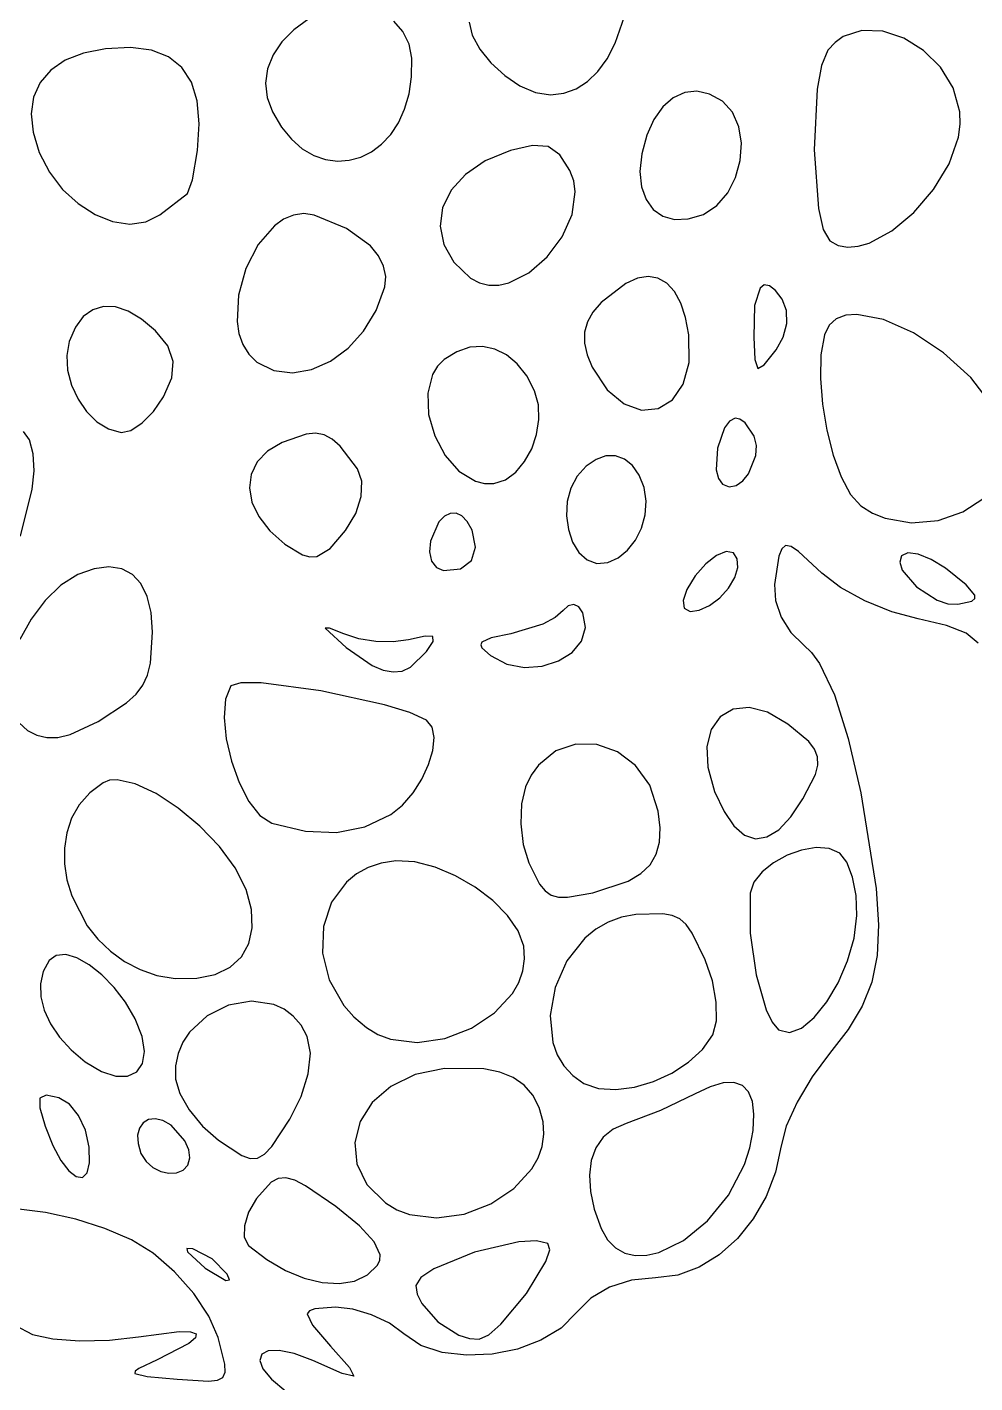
# Model space of a CAD drawing. Extents: x 9 to 1857, y 16 to 982.
# Drawn here: x 416.7 to 482.2, y 193.4 to 287 of the extents above; entities that cross this region are included whole.
import ezdxf

# ---------------------------------------------------------------- set-up
doc = ezdxf.new("R2010")
doc.units = 0

msp = doc.modelspace()

# ---------------------------------------------------------------- linework, layer by layer
at = {"layer": 'Layer 1'}
for p, q in [((457.352492, 285.888439), (458.29918, 288.6488)), ((436.20058, 287.579239), (435.162883, 286.824124)), ((442.690867, 286.687088), (442.066042, 287.416871)), ((447.258597, 287.341827), (447.464053, 286.451541)), ((435.162883, 286.824124), (434.335548, 285.98524)), ((443.116673, 285.825396), (442.690867, 286.687088)), ((447.464053, 286.451541), (447.990663, 285.489375)), ((474.384014, 286.764133), (473.086476, 286.345404)), ((475.813854, 286.711444), (474.384014, 286.764133)), ((477.267441, 286.237993), (475.813854, 286.711444)), ((422.15596, 285.51243), (420.640636, 285.209393)), ((423.871814, 285.601734), (422.15596, 285.51243)), ((425.32309, 285.415477), (423.871814, 285.601734)), ((434.335548, 285.98524), (433.727884, 285.080131)), ((443.3011, 284.8562), (443.116673, 285.825396)), ((447.990663, 285.489375), (448.765124, 284.533116)), ((456.783377, 284.810607), (457.352492, 285.888439)), ((472.521246, 285.943428), (472.0298, 285.4046)), ((473.086476, 286.345404), (472.521246, 285.943428)), ((478.636217, 285.394436), (477.267441, 286.237993)), ((419.378637, 284.71125), (418.378037, 284.030666)), ((420.640636, 285.209393), (419.378637, 284.71125)), ((426.510225, 284.953172), (425.32309, 285.415477)), ((427.433657, 284.214337), (426.510225, 284.953172)), ((433.727884, 285.080131), (433.3492, 284.126342)), ((443.284482, 283.567341), (443.3011, 284.8562)), ((443.3011, 284.8562), (443.3011, 284.8562)), ((448.765124, 284.533116), (449.714132, 283.660548)), ((456.146925, 283.930271), (456.783377, 284.810607)), ((472.0298, 285.4046), (471.592743, 284.357245)), ((479.811623, 284.23143), (478.636217, 285.394436)), ((418.378037, 284.030666), (417.646912, 283.180305)), ((428.093824, 283.198487), (427.433657, 284.214337)), ((433.3492, 284.126342), (433.208805, 283.141418)), ((449.714132, 283.660548), (450.764383, 282.949456)), ((455.440518, 283.244379), (456.146925, 283.930271)), ((471.592743, 284.357245), (471.289635, 282.721281)), ((480.685104, 282.799633), (479.811623, 284.23143)), ((417.646912, 283.180305), (417.19334, 282.172832)), ((428.491161, 281.905137), (428.093824, 283.198487)), ((433.208805, 283.141418), (433.316009, 282.142902)), ((443.114156, 282.390239), (443.284482, 283.567341)), ((450.764383, 282.949456), (451.842573, 282.477625)), ((453.807373, 282.443716), (454.66154, 282.749878)), ((454.66154, 282.749878), (455.440518, 283.244379)), ((471.289635, 282.721281), (471.076725, 278.51878)), ((481.1481, 281.1497), (480.685104, 282.799633)), ((417.19334, 282.172832), (417.025395, 281.020913)), ((428.626108, 280.333803), (428.491161, 281.905137)), ((433.316009, 282.142902), (433.68012, 281.14834)), ((442.806355, 281.331148), (443.114156, 282.390239)), ((451.842573, 282.477625), (452.8754, 282.32284)), ((452.8754, 282.32284), (453.807373, 282.443716)), ((461.3514, 282.113696), (460.6354, 281.493785)), ((462.143872, 282.478726), (461.3514, 282.113696)), ((462.98934, 282.573548), (462.143872, 282.478726)), ((463.864328, 282.382835), (462.98934, 282.573548)), ((464.74536, 281.89126), (463.864328, 282.382835)), ((465.45446, 281.121189), (464.74536, 281.89126)), ((464.74536, 281.89126), (464.74536, 281.89126)), ((417.025395, 281.020913), (417.151153, 279.73721)), ((433.68012, 281.14834), (434.298014, 280.104019)), ((442.377311, 280.396325), (442.806355, 281.331148)), ((460.6354, 281.493785), (460.019347, 280.634319)), ((465.886141, 280.125573), (465.45446, 281.121189)), ((481.172871, 280.289329), (481.1481, 281.14974)), ((481.1481, 281.14974), (481.1481, 281.1497)), ((428.4991, 278.484), (428.626108, 280.333803)), ((434.298014, 280.104019), (434.989445, 279.259033)), ((441.843254, 279.592025), (442.377311, 280.396325)), ((460.019347, 280.634319), (459.526719, 279.550625)), ((466.054373, 278.987599), (465.886141, 280.125573)), ((481.044653, 279.39516), (481.172871, 280.289329)), ((417.151153, 279.73721), (417.57869, 278.33439)), ((434.989445, 279.259033), (435.738181, 278.607125)), ((440.525033, 278.400017), (441.220418, 278.924504)), ((441.220418, 278.924504), (441.843254, 279.592025)), ((459.526719, 279.550625), (459.18099, 278.25803)), ((465.973124, 277.790456), (466.054373, 278.987599)), ((480.393388, 277.56916), (481.044653, 279.39516)), ((417.57869, 278.33439), (418.277691, 276.977881)), ((428.151072, 276.465205), (428.4991, 278.484)), ((428.4991, 278.484), (428.4991, 278.484)), ((435.738181, 278.607125), (436.527991, 278.14204)), ((436.527991, 278.14204), (437.342643, 277.857522)), ((438.981544, 277.805168), (439.773331, 278.02482)), ((439.773331, 278.02482), (440.525033, 278.400017)), ((450.10665, 278.48063), (448.377572, 277.767741)), ((451.627845, 278.83442), (450.10665, 278.48063)), ((452.712564, 278.75757), (451.627845, 278.83442)), ((453.523583, 278.195192), (452.712564, 278.75757)), ((454.22368, 277.0924), (453.523583, 278.195192)), ((459.18099, 278.25803), (459.056468, 277.038027)), ((471.076725, 278.51878), (471.373995, 274.467614)), ((437.342643, 277.857522), (438.165904, 277.747317)), ((438.165904, 277.747317), (438.981544, 277.805168)), ((448.377572, 277.767741), (447.010546, 276.835071)), ((454.485462, 276.377559), (454.22368, 277.0924)), ((454.22368, 277.0924), (454.22368, 277.0924)), ((459.056468, 277.038027), (459.160407, 275.976781)), ((465.656363, 276.617333), (465.973124, 277.790456)), ((479.322567, 275.798972), (480.393388, 277.56916)), ((418.277691, 276.977881), (419.192905, 275.794819)), ((427.81926, 275.50703), (428.151072, 276.465205)), ((447.010546, 276.835071), (446.022572, 275.737169)), ((454.587464, 275.623074), (454.485462, 276.377559)), ((465.11806, 275.551417), (465.656363, 276.617333)), ((419.192905, 275.794819), (420.264982, 274.815759)), ((425.90101, 274.04993), (427.81926, 275.50703)), ((446.022572, 275.737169), (445.430649, 274.528581)), ((454.370165, 274.05789), (454.587464, 275.623074)), ((459.160407, 275.976781), (459.472288, 275.094484)), ((464.372182, 274.675896), (465.11806, 275.551417)), ((477.960455, 274.211828), (479.322567, 275.798972)), ((420.264982, 274.815759), (421.43457, 274.071258)), ((445.430649, 274.528581), (445.251776, 273.263857)), ((459.472288, 275.094484), (459.971594, 274.411329)), ((459.971594, 274.411329), (460.637806, 273.947507)), ((463.4327, 274.07396), (464.372182, 274.675896)), ((471.373995, 274.467614), (471.708612, 273.020819)), ((421.43457, 274.071258), (422.642318, 273.591868)), ((422.642318, 273.591868), (423.828875, 273.408147)), ((423.828875, 273.408147), (424.934889, 273.550649)), ((424.934889, 273.550649), (425.90101, 274.04993)), ((434.450201, 273.735563), (433.811718, 273.283127)), ((435.128064, 274.026009), (434.450201, 273.735563)), ((435.836017, 274.130669), (435.128064, 274.026009)), ((436.56477, 274.02575), (435.836017, 274.130669)), ((438.803941, 273.103094), (436.56477, 274.02575)), ((453.687852, 272.522287), (454.370165, 274.05789)), ((460.637806, 273.947507), (461.450406, 273.72321)), ((461.450406, 273.72321), (462.388877, 273.75863)), ((462.388877, 273.75863), (463.4327, 274.07396)), ((476.435315, 272.934957), (477.960455, 274.211828)), ((433.811718, 273.283127), (432.690056, 271.987462)), ((440.438535, 271.892493), (438.803941, 273.103094)), ((445.251776, 273.263857), (445.502955, 271.997543)), ((452.656592, 271.141704), (453.687852, 272.522287)), ((471.708612, 273.020819), (472.16437, 272.2383)), ((474.875412, 272.095591), (476.435315, 272.934957)), ((432.690056, 271.987462), (431.837401, 270.329369)), ((440.99374, 271.21518), (440.438535, 271.892493)), ((445.502955, 271.997543), (446.201183, 270.784188)), ((472.16437, 272.2383), (472.750953, 271.935183)), ((472.750953, 271.935183), (473.409009, 271.820962)), ((473.409009, 271.820962), (474.122507, 271.879732)), ((474.122507, 271.879732), (474.875412, 272.095591)), ((441.355349, 270.509042), (440.99374, 271.21518)), ((441.509213, 269.788467), (441.355349, 270.509042)), ((446.201183, 270.784188), (447.36346, 269.67834)), ((451.392455, 270.041578), (452.656592, 271.141704)), ((431.837401, 270.329369), (431.328078, 268.499205)), ((441.44118, 269.06784), (441.509213, 269.788467)), ((447.36346, 269.67834), (447.97497, 269.341462)), ((450.011508, 269.34735), (451.392455, 270.041578)), ((458.877423, 269.668569), (458.088, 269.29895)), ((459.616805, 269.789069), (458.877423, 269.668569)), ((460.295894, 269.668831), (459.616805, 269.789069)), ((460.90444, 269.316239), (460.295894, 269.668831)), ((440.844248, 267.440302), (441.44118, 269.06783)), ((441.44118, 269.06783), (441.44118, 269.06784)), ((447.97497, 269.341462), (448.629821, 269.184458)), ((448.629821, 269.184458), (449.313503, 269.191647)), ((449.313503, 269.191647), (450.011508, 269.34735)), ((458.088, 269.29895), (456.366262, 267.997488)), ((461.432192, 268.739673), (460.90444, 269.316239)), ((461.8689, 267.947517), (461.432192, 268.739673)), ((467.34635, 268.989515), (466.972224, 267.793033)), ((467.638155, 269.1998), (467.34635, 268.989515)), ((467.993881, 269.14364), (467.638155, 269.1998)), ((468.4091, 268.815178), (467.993881, 269.14364)), ((468.87938, 268.20856), (468.4091, 268.815178)), ((422.013002, 267.714091), (421.269735, 267.490548)), ((422.832955, 267.682471), (422.013002, 267.714091)), ((423.71447, 267.393832), (422.832955, 267.682471)), ((431.328078, 268.499205), (431.236411, 266.687326)), ((456.366262, 267.997488), (455.799157, 267.332435)), ((462.204313, 266.948152), (461.8689, 267.947517)), ((466.972224, 267.793033), (466.90694, 265.60104)), ((469.169617, 267.447872), (468.87938, 268.20856)), ((468.87938, 268.20856), (468.87938, 268.20856)), ((420.618273, 267.0137), (420.073741, 266.285401)), ((421.269735, 267.490548), (420.618273, 267.0137)), ((424.642426, 266.846317), (423.71447, 267.393832)), ((425.6017, 266.03807), (424.642426, 266.846317)), ((439.977095, 266.01904), (440.844248, 267.440302)), ((455.799157, 267.332435), (455.423386, 266.646626)), ((462.42818, 265.74996), (462.204313, 266.948152)), ((469.188656, 266.538391), (469.169617, 267.447872)), ((472.612182, 266.859879), (472.116541, 266.417908)), ((473.260805, 267.106332), (472.612182, 266.859879)), ((474.037604, 267.171068), (473.260805, 267.106332)), ((475.876499, 266.810588), (474.037604, 267.171068)), ((477.93041, 265.88884), (475.876499, 266.810588)), ((420.073741, 266.285401), (419.65126, 265.30751)), ((426.45511, 264.991065), (425.6017, 266.03807)), ((425.6017, 266.03807), (425.6017, 266.03807)), ((431.236411, 266.687326), (431.370425, 265.84773)), ((431.370425, 265.84773), (431.636724, 265.084089)), ((438.902289, 264.840774), (439.977095, 266.01904)), ((455.235566, 265.931654), (455.232313, 265.179111)), ((455.423386, 266.646626), (455.235566, 265.931654)), ((468.95002, 265.59427), (469.188656, 266.538391)), ((472.116541, 266.417908), (471.79869, 265.76662)), ((480.000881, 264.516224), (477.93041, 265.88884)), ((419.65126, 265.30751), (419.477768, 264.334872)), ((426.825867, 263.928202), (426.45511, 264.991065)), ((431.636724, 265.084089), (432.044599, 264.420197)), ((447.302396, 264.895093), (446.415339, 264.595527)), ((448.183351, 264.953891), (447.302396, 264.895093)), ((449.037721, 264.779024), (448.183351, 264.953891)), ((455.232313, 265.179111), (455.410245, 264.380592)), ((462.448565, 263.846591), (462.42818, 265.74996)), ((462.42818, 265.74996), (462.42818, 265.74996)), ((466.90694, 265.60104), (466.993583, 264.053645)), ((468.46723, 264.72966), (468.95002, 265.59427)), ((471.79869, 265.76662), (471.551527, 264.372828)), ((419.477768, 264.334872), (419.539938, 263.312871)), ((432.044599, 264.420197), (432.60334, 263.87985)), ((436.379991, 263.360138), (437.682399, 263.94223)), ((437.682399, 263.94223), (438.902289, 264.840774)), ((445.54266, 264.04809), (445.079495, 263.584137)), ((446.415339, 264.595527), (445.54266, 264.04809)), ((449.845028, 264.377594), (449.037721, 264.779024)), ((450.58479, 263.756705), (449.845028, 264.377594)), ((455.410245, 264.380592), (455.76598, 263.52769)), ((466.993583, 264.053645), (467.190941, 263.443755)), ((467.636372, 263.694663), (468.46723, 264.72966)), ((471.551527, 264.372828), (471.511307, 262.735296)), ((481.889456, 262.803139), (480.000881, 264.516224)), ((419.539938, 263.312871), (419.808596, 262.292807)), ((426.722613, 262.777992), (426.825867, 263.928202)), ((432.60334, 263.87985), (433.777894, 263.292219)), ((433.777894, 263.292219), (435.057633, 263.131225)), ((435.057633, 263.131225), (436.379991, 263.360138)), ((444.738902, 263.030389), (444.397774, 261.722473)), ((445.079495, 263.584137), (444.738902, 263.030389)), ((451.236528, 262.923459), (450.58479, 263.756705)), ((455.76598, 263.52769), (456.800484, 261.962594)), ((462.039067, 262.345591), (462.448565, 263.846591)), ((467.190941, 263.443755), (467.636372, 263.694663)), ((419.808596, 262.292807), (420.254571, 261.325982)), ((426.15399, 261.46894), (426.722613, 262.777992)), ((451.77976, 261.88496), (451.236528, 262.923459)), ((461.292747, 261.278001), (462.039067, 262.345591)), ((471.511307, 262.735296), (471.654658, 260.964086)), ((483.397678, 260.859988), (481.889456, 262.803139)), ((420.254571, 261.325982), (420.84869, 260.4637)), ((425.467147, 260.468916), (426.15399, 261.46894)), ((444.397774, 261.722473), (444.463962, 260.262276)), ((452.040878, 260.932351), (451.77976, 261.88496)), ((451.77976, 261.88496), (451.77976, 261.88496)), ((456.800484, 261.962594), (457.963474, 260.986119)), ((460.302667, 260.674865), (461.292747, 261.278001)), ((420.84869, 260.4637), (421.561781, 259.757261)), ((424.686564, 259.6733), (425.467147, 260.468916)), ((444.463962, 260.262276), (444.882152, 258.787731)), ((452.077966, 259.912773), (452.040878, 260.932351)), ((457.963474, 260.986119), (459.161889, 260.567224)), ((459.161889, 260.567224), (460.302667, 260.674865)), ((471.654658, 260.964086), (471.958209, 259.16926)), ((421.561781, 259.757261), (422.364672, 259.257967)), ((422.364672, 259.257967), (423.22819, 259.01712)), ((423.908244, 259.162549), (424.686564, 259.6733)), ((451.91554, 258.881864), (452.077966, 259.912773)), ((464.881691, 259.336193), (464.407524, 257.941216)), ((465.22879, 259.800759), (464.881691, 259.336193)), ((465.62951, 260.00732), (465.22879, 259.800759)), ((465.961635, 259.936603), (465.62951, 260.00732)), ((466.320086, 259.677028), (465.961635, 259.936603)), ((466.9435, 258.7556), (466.320086, 259.677028)), ((416.899545, 258.499277), (416.48189, 259.08742)), ((417.152856, 257.55068), (416.899545, 258.499277)), ((423.22819, 259.01712), (423.908244, 259.162549)), ((434.35, 258.32585), (433.339963, 257.724629)), ((435.998261, 258.901007), (434.35, 258.32585)), ((436.659203, 258.957999), (435.998261, 258.901007)), ((437.252011, 258.847086), (436.659203, 258.957999)), ((437.807179, 258.557635), (437.252011, 258.847086)), ((438.355201, 258.07901), (437.807179, 258.557635)), ((444.882152, 258.787731), (445.597033, 257.436772)), ((451.578112, 257.895264), (451.91554, 258.881864)), ((467.098221, 258.110831), (466.94349, 258.75561)), ((466.94349, 258.75561), (466.9435, 258.7556)), ((471.958209, 259.16926), (472.398587, 257.460879)), ((417.221961, 256.372598), (417.152856, 257.55068)), ((433.339963, 257.724629), (432.627242, 256.97905)), ((439.55178, 256.5117), (438.355201, 258.07901)), ((445.597033, 257.436772), (446.55329, 256.347331)), ((451.090199, 257.008612), (451.578112, 257.895264)), ((456.705129, 257.394477), (456.022364, 257.161219)), ((457.371521, 257.39863), (456.705129, 257.394477)), ((457.995172, 257.178102), (457.371521, 257.39863)), ((464.407524, 257.941216), (464.32535, 256.438729)), ((466.556028, 256.161475), (467.062567, 257.429303)), ((467.062567, 257.429303), (467.098221, 258.110831)), ((472.398587, 257.460879), (472.952421, 255.949004)), ((432.627242, 256.97905), (432.210929, 256.121963)), ((439.858722, 255.648384), (439.55178, 256.5117)), ((439.55178, 256.5117), (439.55178, 256.5117)), ((450.476312, 256.277548), (451.090199, 257.008612)), ((455.349598, 256.694434), (454.7132, 255.9897)), ((456.022364, 257.161219), (455.349598, 256.694434)), ((458.54971, 256.737316), (457.995172, 257.178102)), ((459.008766, 256.080694), (458.54971, 256.737316)), ((417.087, 255.096), (417.221961, 256.372598)), ((432.210929, 256.121963), (432.090116, 255.186217)), ((439.812356, 254.591359), (439.858722, 255.648384)), ((446.55329, 256.347331), (447.69561, 255.657343)), ((447.69561, 255.657343), (448.319258, 255.505247)), ((448.96868, 255.50474), (449.760968, 255.757711)), ((449.760968, 255.757711), (450.476312, 256.277548)), ((454.7132, 255.9897), (454.270736, 255.170269)), ((459.34597, 255.21266), (459.008766, 256.080694)), ((464.32535, 256.438729), (464.468242, 255.839774)), ((464.468242, 255.839774), (464.75351, 255.44507)), ((465.695724, 255.36308), (466.153106, 255.677914)), ((466.153106, 255.677914), (466.556028, 256.161475)), ((472.952421, 255.949004), (473.596339, 254.743697)), ((416.2864, 251.86033), (417.08699, 255.09603)), ((417.08699, 255.09603), (417.087, 255.096)), ((432.090116, 255.186217), (432.263897, 254.204663)), ((439.429753, 253.428934), (439.812356, 254.591359)), ((448.319258, 255.505247), (448.96868, 255.50474)), ((454.270736, 255.170269), (454.032855, 254.242853)), ((459.484182, 254.274926), (459.34597, 255.21266)), ((459.34597, 255.21266), (459.34597, 255.21266)), ((464.75351, 255.44507), (465.217865, 255.268342)), ((465.217865, 255.268342), (465.695724, 255.36308)), ((473.596339, 254.743697), (474.30697, 253.95502)), ((432.263897, 254.204663), (432.731363, 253.210149)), ((454.032855, 254.242853), (453.984999, 253.271168)), ((459.411389, 253.329702), (459.484182, 254.274926)), ((474.30697, 253.95502), (475.119905, 253.45279)), ((481.343652, 253.536451), (482.79901, 254.478426)), ((432.731363, 253.210149), (433.491606, 252.235525)), ((438.72798, 252.24942), (439.429753, 253.428934)), ((445.178848, 252.838191), (444.60284, 251.51119)), ((445.54776, 253.229601), (445.178848, 252.838191)), ((445.94592, 253.433069), (445.54776, 253.229601)), ((446.354809, 253.443681), (445.94592, 253.433069)), ((446.755907, 253.256525), (446.354809, 253.443681)), ((447.130697, 252.866689), (446.755907, 253.256525)), ((447.46066, 252.26926), (447.130697, 252.866689)), ((453.984999, 253.271168), (454.112609, 252.318932)), ((459.155144, 252.421234), (459.411389, 253.329702)), ((475.119905, 253.45279), (475.984833, 253.095028)), ((475.984833, 253.095028), (477.804766, 252.781063)), ((477.804766, 252.781063), (479.634972, 252.949434)), ((479.634972, 252.949434), (481.343652, 253.536451)), ((433.491606, 252.235525), (434.54372, 251.31364)), ((437.668042, 251.006187), (438.72798, 252.24942)), ((447.71007, 251.093968), (447.46063, 252.26928)), ((447.46063, 252.26928), (447.46066, 252.26926)), ((454.112609, 252.318932), (454.401127, 251.449863)), ((458.743002, 251.593767), (459.155144, 252.421234)), ((434.54372, 251.31364), (435.759291, 250.579308)), ((436.739605, 250.463154), (437.668042, 251.006187)), ((444.60284, 251.51119), (444.523779, 250.769858)), ((447.417892, 250.171425), (447.71007, 251.093968)), ((454.401127, 251.449863), (454.835995, 250.727678)), ((457.561245, 250.358822), (458.202518, 250.891548)), ((458.202518, 250.891548), (458.743002, 251.593767)), ((468.84612, 250.991191), (468.652732, 250.474852)), ((469.113764, 251.211948), (468.84612, 250.991191)), ((469.490352, 251.145429), (469.113764, 251.211948)), ((470.010574, 250.799941), (469.490352, 251.145429)), ((435.759291, 250.579308), (436.267394, 250.441396)), ((436.267394, 250.441396), (436.739605, 250.463154)), ((444.523779, 250.769858), (444.665041, 250.140747)), ((444.665041, 250.140747), (444.997458, 249.690335)), ((446.654891, 249.601764), (447.417892, 250.171425)), ((454.835995, 250.727678), (455.402656, 250.216095)), ((455.402656, 250.216095), (456.08655, 249.97883)), ((456.08655, 249.97883), (456.846737, 250.039834)), ((456.846737, 250.039834), (457.561245, 250.358822)), ((463.59209, 249.949494), (462.85629, 249.11016)), ((464.337465, 250.531361), (463.59209, 249.949494)), ((465.00538, 250.803188), (464.337465, 250.531361)), ((465.5088, 250.7124), (465.00538, 250.803188)), ((465.776089, 250.30187), (465.5088, 250.7124)), ((465.5088, 250.7124), (465.5088, 250.7124)), ((465.80106, 249.703113), (465.776089, 250.30187)), ((468.652732, 250.474852), (468.34996, 248.52221)), ((471.62068, 249.30528), (470.010574, 250.799941)), ((477.10404, 250.498), (476.989481, 250.057102)), ((476.989481, 250.057102), (477.163973, 249.522373)), ((477.549799, 250.709136), (477.10404, 250.498)), ((478.271884, 250.618351), (477.549799, 250.709136)), ((479.170486, 250.253691), (478.271884, 250.618351)), ((480.1458, 249.6432), (479.170486, 250.253691)), ((420.23735, 249.20891), (419.080626, 248.484097)), ((421.375607, 249.607922), (420.23735, 249.20891)), ((422.389308, 249.738406), (421.375607, 249.607922)), ((423.270096, 249.606786), (422.389308, 249.738406)), ((424.009615, 249.219488), (423.270096, 249.606786)), ((424.599509, 248.582935), (424.009615, 249.219488)), ((444.997458, 249.690335), (445.49186, 249.4851)), ((445.49186, 249.4851), (446.654891, 249.601764)), ((462.85629, 249.11016), (462.287354, 248.187615)), ((465.16869, 248.26247), (465.594874, 248.996516)), ((465.594874, 248.996516), (465.80106, 249.703113)), ((472.902287, 248.315744), (471.62068, 249.30528)), ((477.163973, 249.522373), (478.1459, 248.372266)), ((481.580089, 248.509747), (480.1458, 249.6432)), ((480.1458, 249.6432), (480.1458, 249.6432)), ((419.080626, 248.484097), (417.995133, 247.427417)), ((425.031422, 247.703553), (424.599509, 248.582935)), ((462.287354, 248.187615), (462.034676, 247.426069)), ((464.560049, 247.595309), (465.16869, 248.26247)), ((468.34996, 248.52221), (468.407061, 247.417123)), ((474.583326, 247.390055), (472.902287, 248.315744)), ((478.1459, 248.372266), (479.581397, 247.449367)), ((482.175189, 247.791967), (481.580089, 248.509747)), ((417.995133, 247.427417), (417.028459, 246.137797)), ((425.296998, 246.587767), (425.031422, 247.703553)), ((454.480314, 247.132381), (454.104213, 247.050534)), ((454.827695, 246.970188), (454.480314, 247.132381)), ((462.034676, 247.426069), (462.107778, 246.894089)), ((463.85706, 247.07083), (464.560049, 247.595309)), ((468.407061, 247.417123), (468.796914, 246.275284)), ((476.44559, 246.631909), (474.583326, 247.390055)), ((479.581397, 247.449367), (480.322852, 247.198646)), ((480.322852, 247.198646), (481.00204, 247.15536)), ((481.00204, 247.15536), (481.969654, 247.377844)), ((481.969654, 247.377844), (482.170091, 247.55395)), ((482.170091, 247.55395), (482.175189, 247.791967)), ((425.38788, 245.242), (425.296998, 246.587767)), ((453.20616, 246.251297), (452.346691, 245.794891)), ((453.74395, 246.7197), (453.20616, 246.251297)), ((454.104213, 247.050534), (453.74395, 246.7197)), ((455.1018, 246.5689), (454.827695, 246.970188)), ((455.293121, 245.542413), (455.1018, 246.5689)), ((455.1018, 246.5689), (455.1018, 246.5689)), ((462.107778, 246.894089), (462.51618, 246.66024)), ((462.51618, 246.66024), (463.146758, 246.741613)), ((463.146758, 246.741613), (463.85706, 247.07083)), ((468.796914, 246.275284), (469.46275, 245.215102)), ((478.27087, 246.145), (476.44559, 246.631909)), ((417.028459, 246.137797), (416.22819, 244.714161)), ((425.261642, 243.086539), (425.38788, 245.242)), ((425.38788, 245.242), (425.38788, 245.242)), ((437.622555, 245.513101), (437.319524, 245.51162)), ((437.319524, 245.51162), (438.76874, 244.18064)), ((438.60279, 245.1164), (437.622555, 245.513101)), ((452.346691, 245.794891), (450.13623, 245.1271)), ((455.01695, 244.618201), (455.293121, 245.542413)), ((480.219842, 245.696252), (478.27087, 246.145)), ((481.577544, 245.153448), (480.219842, 245.696252)), ((439.640085, 244.779846), (438.60279, 245.1164)), ((440.828589, 244.589747), (439.640085, 244.779846)), ((442.021635, 244.559666), (440.828589, 244.589747)), ((443.07256, 244.70316), (442.021635, 244.559666)), ((444.216147, 244.95328), (443.07256, 244.70317)), ((443.07256, 244.70317), (443.07256, 244.70316)), ((444.757779, 244.932946), (444.216147, 244.95328)), ((444.31566, 243.89964), (444.767576, 244.596842)), ((444.767576, 244.596842), (444.757779, 244.932946)), ((448.142083, 244.540016), (448.066556, 244.362312)), ((448.066556, 244.362312), (448.144575, 244.155461)), ((448.785089, 244.841533), (448.142083, 244.540016)), ((450.13623, 245.1271), (448.785089, 244.841533)), ((454.365919, 243.839122), (455.01695, 244.618201)), ((469.46275, 245.215102), (470.3478, 244.35499)), ((470.3478, 244.35499), (470.900928, 243.826394)), ((482.410348, 244.479727), (481.577544, 245.153448)), ((438.76874, 244.18064), (440.572034, 242.939313)), ((443.215378, 242.805405), (444.31566, 243.89964)), ((448.144575, 244.155461), (448.72993, 243.62078)), ((448.72993, 243.62078), (449.865802, 243.031314)), ((453.432658, 243.248036), (454.365919, 243.839122)), ((470.900928, 243.826394), (471.442665, 243.069411)), ((425.062835, 242.271055), (425.261642, 243.086539)), ((440.572034, 242.939313), (441.328879, 242.613479)), ((441.328879, 242.613479), (442.010875, 242.483099)), ((442.010875, 242.483099), (442.634287, 242.547349)), ((442.634287, 242.547349), (443.215378, 242.805405)), ((449.865802, 243.031314), (451.089968, 242.801274)), ((451.089968, 242.801274), (452.309797, 242.8878)), ((452.309797, 242.8878), (453.432658, 243.248036)), ((471.442665, 243.069411), (472.480941, 240.898792)), ((424.261178, 240.945155), (424.738191, 241.571889)), ((424.738191, 241.571889), (425.062835, 242.271055)), ((430.81258, 241.53168), (430.433055, 240.597543)), ((431.494002, 241.739354), (430.81258, 241.53168)), ((432.902288, 241.725288), (431.494002, 241.739354)), ((437.020717, 241.186798), (432.902288, 241.725288)), ((423.605263, 240.346969), (424.261178, 240.945155)), ((430.433055, 240.597543), (430.339894, 239.3319)), ((441.410403, 240.225918), (437.020717, 241.186798)), ((472.480941, 240.898792), (473.44059, 237.900148)), ((421.65059, 239.0607), (423.605263, 240.346969)), ((443.157759, 239.683867), (441.410403, 240.225918)), ((444.31388, 239.15236), (443.157759, 239.683867)), ((465.479159, 239.906977), (464.591861, 239.391216)), ((466.586328, 240.025197), (465.479159, 239.906977)), ((467.864923, 239.701347), (466.586328, 240.025197)), ((469.2665, 238.8909), (467.864923, 239.701347)), ((416.182899, 238.964153), (416.767873, 238.448735)), ((419.710595, 238.156163), (421.65059, 239.0607)), ((430.339894, 239.3319), (430.494547, 237.864395)), ((444.3139, 239.15236), (444.31388, 239.15236)), ((444.701482, 238.670557), (444.3139, 239.15236)), ((444.837266, 237.953255), (444.701482, 238.670557)), ((464.591861, 239.391216), (463.97288, 238.522442)), ((470.709765, 237.681225), (469.2665, 238.8909)), ((469.2665, 238.8909), (469.2665, 238.8909)), ((416.767873, 238.448735), (417.405492, 238.110987)), ((417.405492, 238.110987), (418.103393, 237.950149)), ((418.103393, 237.950149), (418.869214, 237.965461)), ((418.869214, 237.965461), (419.710595, 238.156163)), ((430.494547, 237.864395), (430.858467, 236.324675)), ((444.747865, 237.070859), (444.837266, 237.953255)), ((463.97288, 238.522442), (463.670661, 237.345182)), ((473.44059, 237.900148), (474.29957, 234.13049)), ((444.459892, 236.09377), (444.747865, 237.070859)), ((453.235915, 237.03444), (452.039274, 236.057247)), ((454.621197, 237.499302), (453.235915, 237.03444)), ((456.079012, 237.472964), (454.621197, 237.499302)), ((457.493256, 236.976559), (456.079012, 237.472964)), ((458.747821, 236.03122), (457.493256, 236.976559)), ((463.670661, 237.345182), (463.73365, 235.903966)), ((471.116429, 237.152139), (470.709765, 237.681225)), ((471.323475, 236.622326), (471.116429, 237.152139)), ((430.858467, 236.324675), (431.393105, 234.842386)), ((443.999963, 235.092393), (444.459892, 236.09377)), ((452.039274, 236.057247), (451.547977, 235.369923)), ((459.726601, 234.65808), (458.747821, 236.03122)), ((463.73365, 235.903966), (464.21029, 234.24332)), ((471.1698, 235.406844), (471.338675, 236.053368)), ((471.338675, 236.053368), (471.323475, 236.622326)), ((422.428088, 235.005879), (421.99114, 234.83677)), ((422.952541, 235.04367), (422.428088, 235.005879)), ((424.209498, 234.765938), (422.952541, 235.04367)), ((443.394691, 234.13713), (443.999963, 235.092393)), ((451.547977, 235.369923), (451.14738, 234.54659)), ((470.31091, 233.72742), (471.1698, 235.406844)), ((421.065813, 234.136689), (420.343717, 233.313236)), ((421.99114, 234.83677), (421.065813, 234.136689)), ((425.653082, 234.084854), (424.209498, 234.765938)), ((427.174369, 233.0817), (425.653082, 234.084854)), ((431.393105, 234.842386), (432.059912, 233.547175)), ((442.670688, 233.298384), (443.394691, 234.13713)), ((451.14738, 234.54659), (450.869856, 233.377639)), ((460.31349, 232.87827), (459.726601, 234.65808)), ((464.21029, 234.24332), (464.857657, 232.8624)), ((474.29957, 234.13049), (475.362791, 227.52777)), ((420.343717, 233.313236), (419.81663, 232.388732)), ((428.66443, 231.837757), (427.174369, 233.0817)), ((432.059912, 233.547175), (432.82034, 232.568688)), ((441.85457, 232.64656), (442.670688, 233.298384)), ((450.869856, 233.377639), (450.82297, 231.99944)), ((469.463679, 232.472893), (470.31091, 233.72742)), ((419.81663, 232.388732), (419.476326, 231.385493)), ((432.82034, 232.568688), (433.63584, 232.03657)), ((440.052286, 231.796285), (441.85457, 232.64656)), ((460.448976, 231.732315), (460.31349, 232.87827)), ((460.31349, 232.87827), (460.31349, 232.87827)), ((464.857657, 232.8624), (465.546671, 231.856866)), ((468.631904, 231.595964), (469.463679, 232.472893)), ((419.476326, 231.385493), (419.314581, 230.325841)), ((430.01434, 230.434305), (428.66443, 231.837757)), ((433.63584, 232.03657), (435.958785, 231.492469)), ((435.958785, 231.492469), (438.092312, 231.411981)), ((438.092312, 231.411981), (440.052286, 231.796285)), ((450.82297, 231.99944), (450.998782, 230.584033)), ((460.408998, 230.743072), (460.448976, 231.732315)), ((465.546671, 231.856866), (466.272969, 231.227086)), ((466.272969, 231.227086), (467.032184, 230.97343)), ((467.819951, 231.096266), (468.631904, 231.595964)), ((419.314581, 230.325841), (419.323173, 229.232092)), ((431.115173, 228.952626), (430.01434, 230.434305)), ((450.998782, 230.584033), (451.38935, 229.30346)), ((460.181333, 229.895281), (460.408998, 230.743072)), ((467.032184, 230.97343), (467.819951, 231.096266)), ((471.21345, 230.356352), (470.218793, 230.188551)), ((472.117884, 230.298838), (471.21345, 230.356352)), ((472.85276, 229.9805), (472.117884, 230.298838)), ((442.2004, 229.43948), (441.189386, 229.282612)), ((443.509721, 229.36939), (442.2004, 229.43948)), ((444.906837, 229.011325), (443.509721, 229.36939)), ((459.753757, 229.173684), (460.181333, 229.895281)), ((468.27615, 229.319046), (467.486836, 228.68836)), ((469.213247, 229.830946), (468.27615, 229.319046)), ((470.218793, 230.188551), (469.213247, 229.830946)), ((473.34284, 229.34791), (472.85276, 229.9805)), ((473.728578, 228.326102), (473.34284, 229.34791)), ((419.323173, 229.232092), (419.493876, 228.126566)), ((431.858, 227.474), (431.115173, 228.952626)), ((439.484364, 228.538347), (438.795965, 227.98261)), ((440.283105, 228.976958), (439.484364, 228.538347)), ((441.189386, 229.282612), (440.283105, 228.976958)), ((446.318511, 228.414124), (444.906837, 229.011325)), ((447.671504, 227.626622), (446.318511, 228.414124)), ((451.38935, 229.30346), (452.127952, 227.828551)), ((458.249978, 228.048039), (459.114047, 228.563023)), ((459.114047, 228.563023), (459.753757, 229.173684)), ((467.486836, 228.68836), (466.924641, 227.974398)), ((419.493876, 228.126566), (419.818467, 227.031582)), ((431.85802, 227.47402), (431.858, 227.474)), ((432.228783, 226.077674), (431.85802, 227.47402)), ((438.795965, 227.98261), (437.761415, 226.583068)), ((448.892576, 226.697659), (447.671504, 227.626622)), ((452.127952, 227.828551), (452.499234, 227.372681)), ((455.79987, 227.24407), (458.249978, 228.048039)), ((466.924641, 227.974398), (466.6689, 227.21267)), ((473.971272, 227.056206), (473.728578, 228.326102)), ((475.362791, 227.52777), (475.526523, 225.025114)), ((419.818467, 227.031582), (420.896417, 224.962515)), ((437.761415, 226.583068), (437.201894, 224.904965)), ((449.908491, 225.676071), (448.892576, 226.697659)), ((452.499234, 227.372681), (452.919317, 227.082364)), ((452.919317, 227.082364), (453.423813, 226.940972)), ((453.423813, 226.940972), (454.04833, 226.931877)), ((454.04833, 226.931877), (455.79987, 227.24407)), ((466.6689, 227.21267), (466.66699, 224.457754)), ((474.03222, 225.67935), (473.971272, 227.056206)), ((432.288509, 224.822544), (432.228783, 226.077674)), ((450.646008, 224.610695), (449.908491, 225.676071)), ((457.77547, 225.562534), (456.852333, 225.219415)), ((458.77082, 225.73151), (457.77547, 225.562534)), ((460.633931, 225.783018), (458.77082, 225.73151)), ((461.284332, 225.675558), (460.633931, 225.783018)), ((461.808496, 225.439399), (461.284332, 225.675558)), ((473.836714, 224.109494), (474.03222, 225.67935)), ((474.03222, 225.67935), (474.03222, 225.67935)), ((420.896417, 224.962515), (421.633328, 224.033069)), ((432.052434, 223.727777), (432.288509, 224.822544)), ((437.201894, 224.904965), (437.139837, 223.074933)), ((456.007974, 224.723497), (455.24896, 224.096122)), ((456.852333, 225.219415), (456.007974, 224.723497)), ((462.252325, 225.044621), (461.808496, 225.439399)), ((462.661718, 224.461308), (462.252325, 225.044621)), ((475.526523, 225.025114), (475.427616, 222.909802)), ((421.633328, 224.033069), (422.491231, 223.20344)), ((431.535793, 222.812518), (432.052434, 223.727777)), ((451.03189, 223.55037), (450.646008, 224.610695)), ((455.24896, 224.096122), (454.013226, 222.532377)), ((463.5608, 222.6094), (462.661718, 224.461308)), ((466.66699, 224.457754), (467.073448, 221.584677)), ((473.385061, 222.532445), (473.836714, 224.109494)), ((418.757313, 222.919302), (418.27009, 222.55842)), ((419.410681, 222.9705), (418.757313, 222.919302)), ((420.18364, 222.743508), (419.410681, 222.9705)), ((422.491231, 223.20344), (423.461901, 222.495947)), ((430.753821, 222.095911), (431.535793, 222.812518)), ((437.139837, 223.074933), (437.597683, 221.219603)), ((451.03193, 223.55038), (451.03189, 223.55037)), ((451.090423, 222.690432), (451.03193, 223.55038)), ((475.427616, 222.909802), (475.053031, 221.072989)), ((418.27009, 222.55842), (417.854337, 221.794768)), ((421.029634, 222.269824), (420.18364, 222.743508)), ((421.902108, 221.580941), (421.029634, 222.269824)), ((423.461901, 222.495947), (424.537115, 221.932908)), ((424.537115, 221.932908), (425.70865, 221.536643)), ((429.721755, 221.597104), (430.753821, 222.095911)), ((450.681664, 221.055197), (450.967755, 221.855652)), ((450.967755, 221.855652), (451.090423, 222.690432)), ((454.013226, 222.532377), (453.197656, 220.698926)), ((463.5608, 222.60939), (463.5608, 222.6094)), ((464.060057, 221.160252), (463.5608, 222.60939)), ((472.736816, 221.035191), (473.385061, 222.532445)), ((417.854337, 221.794768), (417.662122, 220.954718)), ((417.662122, 220.954718), (417.685408, 220.06087)), ((422.754507, 220.708356), (421.902108, 221.580941)), ((425.70865, 221.536643), (426.96828, 221.32947)), ((426.96828, 221.32947), (428.454829, 221.335242)), ((428.454829, 221.335242), (429.721755, 221.597104)), ((437.597683, 221.219603), (438.597868, 219.465608)), ((450.249892, 220.298224), (450.681664, 221.055197)), ((464.323406, 219.700189), (464.060057, 221.160252)), ((467.073448, 221.584677), (467.768194, 219.170042)), ((471.951534, 219.704721), (472.736816, 221.035191)), ((475.053031, 221.072989), (474.389726, 219.405829)), ((417.685408, 220.06087), (417.91616, 219.135824)), ((423.540276, 219.683564), (422.754507, 220.708356)), ((449.020263, 218.951357), (450.249892, 220.298224)), ((453.197656, 220.698926), (452.854774, 218.766518)), ((417.91616, 219.135824), (418.346341, 218.20218)), ((424.21286, 218.53806), (423.540276, 219.683564)), ((430.647357, 219.480079), (429.166109, 218.754155)), ((432.239311, 219.752544), (430.647357, 219.480079)), ((433.781999, 219.519582), (432.239311, 219.752544)), ((434.484878, 219.197326), (433.781999, 219.519582)), ((435.115452, 218.729224), (434.484878, 219.197326)), ((438.597868, 219.465608), (439.30835, 218.666184)), ((464.333977, 218.399236), (464.323406, 219.700189)), ((467.768194, 219.170042), (468.186151, 218.314828)), ((471.088771, 218.628024), (471.951534, 219.704721)), ((474.389726, 219.405829), (473.424663, 217.799478)), ((418.346341, 218.20218), (418.967913, 217.28254)), ((424.695298, 217.315019), (424.21286, 218.53806)), ((424.21286, 218.53806), (424.21286, 218.53806)), ((429.166109, 218.754155), (427.955535, 217.626743)), ((435.653725, 218.108781), (435.115452, 218.729224)), ((436.0797, 217.3295), (435.653725, 218.108781)), ((439.30835, 218.666184), (440.16283, 217.93958)), ((447.420787, 217.888312), (449.020263, 218.951357)), ((452.854774, 218.766518), (453.037104, 216.905898)), ((464.0749, 217.42743), (464.333977, 218.399236)), ((468.186151, 218.314828), (468.63115, 217.79045)), ((470.208082, 217.892087), (471.088771, 218.628024)), ((418.967913, 217.28254), (419.772842, 216.399503)), ((424.85085, 216.279549), (424.695298, 217.315019)), ((427.955535, 217.626743), (427.501742, 216.928719)), ((436.297243, 216.178192), (436.0797, 217.3295)), ((436.0797, 217.3295), (436.0797, 217.3295)), ((440.16283, 217.93958), (440.959059, 217.460465)), ((440.959059, 217.460465), (441.822487, 217.134724)), ((443.679979, 216.906735), (445.593386, 217.182351)), ((445.593386, 217.182351), (447.420787, 217.888312)), ((463.366364, 216.429944), (464.0749, 217.42743)), ((468.63115, 217.79045), (469.369023, 217.5839)), ((469.369023, 217.5839), (470.208082, 217.892087)), ((473.424663, 217.799478), (472.1448, 216.14509)), ((419.772842, 216.399503), (420.75309, 215.57567)), ((424.71226, 215.459685), (424.85085, 216.279549)), ((427.501742, 216.928719), (427.175605, 216.149812)), ((441.822487, 217.134724), (443.679979, 216.906735)), ((453.037104, 216.905898), (453.341638, 216.055867)), ((462.400262, 215.54435), (463.366364, 216.429944)), ((420.75309, 215.57567), (421.871282, 214.896984)), ((424.312266, 214.883463), (424.71226, 215.459685)), ((426.997123, 215.296517), (426.98629, 214.37533)), ((427.175605, 216.149812), (426.997123, 215.296517)), ((436.151498, 214.751304), (436.297243, 216.178192)), ((453.341638, 216.055867), (453.797171, 215.287813)), ((453.797171, 215.287813), (454.41027, 214.623079)), ((461.247892, 214.797477), (462.400262, 215.54435)), ((472.1448, 216.14509), (470.946399, 214.530383)), ((421.871282, 214.896984), (422.859036, 214.574077)), ((422.859036, 214.574077), (423.683611, 214.578915)), ((423.683611, 214.578915), (424.312266, 214.883463)), ((426.98629, 214.37533), (427.276226, 213.380425)), ((435.670678, 213.183691), (436.151498, 214.751304)), ((443.524448, 214.685196), (441.852021, 213.874774)), ((445.55309, 215.10853), (443.524448, 214.685196)), ((448.27126, 215.092971), (445.55309, 215.10853)), ((449.371798, 214.86194), (448.27126, 215.092971)), ((450.302565, 214.480675), (449.371798, 214.86194)), ((451.065504, 213.948128), (450.302565, 214.480675)), ((454.41027, 214.623079), (455.1875, 214.08301)), ((459.980554, 214.216156), (461.247892, 214.797477)), ((470.946399, 214.530383), (469.915101, 212.788302)), ((441.852021, 213.874774), (440.574709, 212.765727)), ((451.66256, 213.263249), (451.065504, 213.948128)), ((455.1875, 214.08301), (456.20172, 213.733815)), ((456.20172, 213.733815), (457.386169, 213.657495)), ((457.386169, 213.657495), (458.669546, 213.827219)), ((458.669546, 213.827219), (459.980554, 214.216156)), ((463.903046, 213.852717), (462.86166, 213.35367)), ((464.796477, 214.115136), (463.903046, 213.852717)), ((465.5386, 214.143036), (464.796477, 214.115136)), ((466.126061, 213.938525), (465.5386, 214.143036)), ((466.555508, 213.503711), (466.126061, 213.938525)), ((466.823585, 212.840704), (466.555508, 213.503711)), ((417.625359, 213.066511), (417.620266, 212.38627)), ((418.048672, 213.269694), (417.625359, 213.066511)), ((418.93688, 213.09206), (418.048672, 213.269694)), ((419.658528, 212.658751), (418.93688, 213.09206)), ((418.93688, 213.09206), (418.93688, 213.09206)), ((420.292294, 211.872545), (419.658528, 212.658751)), ((427.276226, 213.380425), (427.93326, 212.255808)), ((434.883, 211.61021), (435.670678, 213.183691)), ((440.574709, 212.765727), (439.731411, 211.446517)), ((452.095677, 212.424989), (451.66256, 213.263249)), ((462.86166, 213.35367), (460.461491, 212.199504)), ((466.92694, 211.95161), (466.823585, 212.840704)), ((469.915101, 212.788302), (469.160863, 211.128358)), ((417.620266, 212.38627), (417.98672, 211.13273)), ((420.769743, 210.845131), (420.292294, 211.872545)), ((425.126207, 211.582569), (424.755715, 211.359917)), ((425.586, 211.642733), (425.126207, 211.582569)), ((426.113222, 211.52001), (425.586, 211.642733)), ((427.93326, 212.255808), (428.859859, 211.139481)), ((433.635977, 209.717747), (434.883, 211.61021)), ((452.3668, 211.4323), (452.095677, 212.424989)), ((460.461491, 212.199504), (458.09088, 211.31053)), ((466.86222, 210.83854), (466.92694, 211.95161)), ((417.98672, 211.13273), (418.515484, 209.803432)), ((421.02244, 209.6882), (420.769743, 210.845131)), ((424.496395, 210.995178), (424.37012, 210.508748)), ((424.755715, 211.359917), (424.496395, 210.995178)), ((426.686, 211.194), (426.113222, 211.52001)), ((427.63234, 210.11457), (426.686, 211.194)), ((426.686, 211.194), (426.686, 211.194)), ((428.859859, 211.139481), (429.95849, 210.16945)), ((439.731411, 211.446517), (439.361026, 210.005608)), ((452.36684, 211.4323), (452.3668, 211.4323)), ((452.425709, 210.570067), (452.36684, 211.4323)), ((457.213104, 210.928156), (456.517919, 210.367405)), ((458.09088, 211.31053), (457.213104, 210.928156)), ((466.634727, 209.637571), (466.86221, 210.83854)), ((466.86221, 210.83854), (466.86222, 210.83854)), ((469.160863, 211.128358), (468.79364, 209.76006)), ((418.515484, 209.803432), (419.073823, 208.767971)), ((421.045087, 208.599732), (421.02244, 209.6882)), ((424.37012, 210.508748), (424.398761, 209.921029)), ((424.398761, 209.921029), (424.60419, 209.25242)), ((427.903731, 209.502225), (427.63234, 210.11457)), ((429.95849, 210.16945), (431.556457, 209.109345)), ((433.136044, 209.189577), (433.635977, 209.717747)), ((439.361026, 210.005608), (439.502453, 208.531462)), ((452.017116, 208.932193), (452.303223, 209.733662)), ((452.303223, 209.733662), (452.425709, 210.570067)), ((456.517919, 210.367405), (456.008713, 209.64256)), ((468.79364, 209.76006), (468.422213, 207.959735)), ((419.073823, 208.767971), (419.625622, 208.043533)), ((424.60419, 209.25242), (424.950087, 208.697097)), ((427.84136, 208.429882), (427.98381, 208.94007)), ((427.98381, 208.94007), (427.903731, 209.502225)), ((431.556457, 209.109345), (432.144126, 208.899373)), ((432.144126, 208.899373), (432.654707, 208.921451)), ((432.654707, 208.921451), (433.136044, 209.189577)), ((451.58512, 208.17477), (452.017116, 208.932193)), ((455.688872, 208.767905), (455.561785, 207.757723)), ((456.008713, 209.64256), (455.688872, 208.767905)), ((466.263539, 208.484233), (466.634727, 209.637571)), ((419.625622, 208.043533), (420.134764, 207.647304)), ((420.565133, 207.59647), (420.880612, 207.908217)), ((420.880612, 207.908217), (421.045087, 208.599732)), ((424.950087, 208.697097), (425.419731, 208.279868)), ((425.419731, 208.279868), (425.962185, 208.005439)), ((425.962185, 208.005439), (426.526511, 207.878519)), ((426.526511, 207.878519), (427.061774, 207.903814)), ((427.061774, 207.903814), (427.517036, 208.086033)), ((427.517036, 208.086033), (427.84136, 208.429882)), ((439.502453, 208.531462), (440.194592, 207.112542)), ((450.354389, 206.828504), (451.58512, 208.17477)), ((465.16428, 206.368431), (466.263539, 208.484233)), ((468.422213, 207.959735), (467.771289, 206.268675)), ((420.134764, 207.647304), (420.565133, 207.59647)), ((433.593376, 207.261037), (432.58945, 206.13791)), ((434.073859, 207.51842), (433.593376, 207.261037)), ((434.599799, 207.56692), (434.073859, 207.51842)), ((435.216029, 207.401966), (434.599799, 207.56692)), ((435.967382, 207.018987), (435.216029, 207.401966)), ((438.05479, 205.58067), (435.967382, 207.018987)), ((440.194592, 207.112542), (441.47634, 205.83731)), ((455.561785, 207.757723), (455.630837, 206.626297)), ((432.58945, 206.13791), (432.031454, 205.186141)), ((448.752887, 205.767742), (450.354389, 206.828504)), ((455.630837, 206.626297), (455.899416, 205.387912)), ((463.712907, 204.587111), (465.16428, 206.368431)), ((467.771289, 206.268675), (466.878984, 204.726922)), ((418.011846, 205.161714), (415.985767, 205.431801)), ((420.095744, 204.697748), (418.011846, 205.161714)), ((432.031454, 205.186141), (431.741191, 204.258854)), ((439.689065, 204.258231), (438.05479, 205.58067)), ((438.05479, 205.58067), (438.05479, 205.58067)), ((441.47634, 205.83731), (442.275892, 205.355607)), ((442.275892, 205.355607), (443.142342, 205.027269)), ((443.142342, 205.027269), (445.005006, 204.794246)), ((445.005006, 204.794246), (446.922474, 205.065363)), ((446.922474, 205.065363), (448.752887, 205.767742)), ((455.899416, 205.387912), (456.37091, 204.05685)), ((422.112994, 204.062132), (420.095744, 204.697748)), ((423.939131, 203.277096), (422.112994, 204.062132)), ((431.741191, 204.258854), (431.736808, 203.462214)), ((440.706245, 203.154785), (439.689065, 204.258231)), ((456.37091, 204.05685), (456.805268, 203.283702)), ((462.057894, 203.236246), (463.712907, 204.587111)), ((466.878984, 204.726922), (465.783414, 203.374517)), ((425.44969, 202.36487), (423.939131, 203.277096)), ((431.736808, 203.462214), (432.03645, 202.90239)), ((441.11936, 202.252054), (440.706245, 203.154785)), ((450.697539, 203.147849), (447.642005, 202.426744)), ((451.912745, 203.221546), (450.697539, 203.147849)), ((452.7034, 203.0353), (451.912745, 203.221546)), ((456.805268, 203.283702), (457.355748, 202.72614)), ((460.347714, 202.411813), (462.057894, 203.236246)), ((465.783414, 203.374517), (464.522693, 202.251503)), ((425.4497, 202.36487), (425.44969, 202.36487)), ((426.925288, 201.082418), (425.4497, 202.36487)), ((428.1843, 202.66), (427.78018, 202.685916)), ((427.78018, 202.685916), (427.806286, 202.443448)), ((427.806286, 202.443448), (429.03724, 201.32817)), ((429.511032, 201.969714), (428.1843, 202.66)), ((428.1843, 202.66), (428.1843, 202.66)), ((432.03645, 202.90239), (433.289248, 201.925977)), ((441.103465, 201.870245), (441.11936, 202.252054)), ((447.642005, 202.426744), (444.833851, 201.284219)), ((452.559468, 201.778923), (452.82602, 202.589301)), ((452.70343, 203.03528), (452.7034, 203.0353)), ((452.82602, 202.589301), (452.70343, 203.03528)), ((457.355748, 202.72614), (458.003792, 202.372167)), ((458.003792, 202.372167), (458.730841, 202.209786)), ((458.730841, 202.209786), (459.518334, 202.227)), ((459.518334, 202.227), (460.347714, 202.411813)), ((464.522693, 202.251503), (463.134936, 201.397921)), ((429.03724, 201.32817), (430.465255, 200.479733)), ((430.56103, 200.90472), (429.511032, 201.969714)), ((433.289248, 201.925977), (434.579204, 201.167727)), ((440.237717, 200.85649), (440.94144, 201.53176)), ((440.94144, 201.53176), (441.103465, 201.870245)), ((444.833851, 201.284219), (443.92787, 200.683748)), ((451.227107, 199.576314), (452.559468, 201.778923)), ((463.134936, 201.397921), (461.65826, 200.853813)), ((428.247677, 199.575169), (426.925288, 201.082418)), ((430.465255, 200.479733), (430.704673, 200.526101)), ((430.704673, 200.526101), (430.56103, 200.90472)), ((434.579204, 201.167727), (435.867785, 200.63357)), ((435.867785, 200.63357), (437.116459, 200.329437)), ((437.116459, 200.329437), (438.286694, 200.26126)), ((438.286694, 200.26126), (439.339957, 200.434967)), ((439.339957, 200.434967), (440.237717, 200.85649)), ((443.92787, 200.683748), (443.57013, 200.13251)), ((458.472871, 200.486828), (456.962004, 200.006744)), ((460.13078, 200.65922), (458.472871, 200.486828)), ((461.65826, 200.853813), (460.13078, 200.65922)), ((429.290163, 198.00785), (428.247677, 199.575169)), ((443.57013, 200.13251), (443.665276, 199.528298)), ((443.665276, 199.528298), (443.985052, 198.883088)), ((449.442688, 197.450143), (451.227107, 199.576314)), ((456.962004, 200.006744), (455.673562, 199.252105)), ((436.600431, 198.516114), (436.229189, 198.386182)), ((438.03237, 198.62284), (436.600431, 198.516114)), ((439.23859, 198.50231), (438.03237, 198.62284)), ((440.529668, 198.115573), (439.23859, 198.50231)), ((443.985052, 198.883088), (445.107181, 197.631976)), ((455.673562, 199.252105), (454.68293, 198.25605)), ((429.92604, 196.54519), (429.290163, 198.00785)), ((436.229189, 198.386182), (436.083386, 198.171096)), ((436.083386, 198.171096), (436.454958, 197.383131)), ((441.750886, 197.522942), (440.529668, 198.115573)), ((442.74753, 196.78473), (441.750886, 197.522942)), ((445.107181, 197.631976), (446.55389, 196.703779)), ((454.68293, 198.25605), (453.613032, 197.18706)), ((415.894853, 197.388627), (417.10419, 196.75595)), ((417.10419, 196.75595), (418.514713, 196.439231)), ((422.42092, 196.35041), (424.43549, 196.58925)), ((424.43549, 196.58925), (427.243065, 196.953663)), ((427.243065, 196.953663), (428.032775, 196.937648)), ((428.032775, 196.937648), (428.409466, 196.793917)), ((428.409466, 196.793917), (428.370415, 196.525795)), ((436.454958, 197.383131), (437.68887, 195.94756)), ((443.929387, 195.99332), (442.74753, 196.78473)), ((446.55389, 196.703779), (447.27939, 196.462212)), ((447.94255, 196.4231), (448.611062, 196.735312)), ((448.611062, 196.735312), (449.442688, 197.450143)), ((453.613032, 197.18706), (452.213385, 196.345163)), ((418.514713, 196.439231), (420.367142, 196.302227)), ((420.367142, 196.302227), (422.42092, 196.35041)), ((427.912895, 196.136603), (425.73155, 195.00831)), ((428.370415, 196.525795), (427.912895, 196.136603)), ((430.399283, 194.704035), (429.92604, 196.54519)), ((433.390722, 195.622598), (432.937561, 195.386694)), ((434.145106, 195.644571), (433.390722, 195.622598)), ((435.17766, 195.426487), (434.145106, 195.644571)), ((437.68887, 195.94756), (438.993197, 194.471562)), ((445.409005, 195.50636), (443.929387, 195.99332)), ((447.27939, 196.462212), (447.94255, 196.4231)), ((450.588574, 195.743252), (448.843184, 195.394219)), ((452.213385, 196.345163), (450.588574, 195.743252)), ((425.73155, 195.00831), (424.460036, 194.403474)), ((430.424147, 194.147757), (430.399283, 194.704035)), ((432.937561, 195.386694), (432.808676, 194.962983)), ((432.808676, 194.962983), (433.02712, 194.377592)), ((436.46533, 194.94222), (435.17766, 195.426487)), ((438.496133, 194.063143), (436.46533, 194.94222)), ((447.081799, 195.310957), (445.409005, 195.50636)), ((448.843184, 195.394219), (447.081799, 195.310957)), ((424.190453, 194.204879), (424.185231, 194.055636)), ((424.185231, 194.055636), (425.028604, 193.845613)), ((424.460036, 194.403474), (424.190453, 194.204879)), ((425.028604, 193.845613), (427.11162, 193.65422)), ((429.885449, 193.594407), (430.263862, 193.789174)), ((430.263862, 193.789174), (430.424147, 194.147757)), ((433.02712, 194.377592), (433.615947, 193.656646)), ((439.30052, 193.87484), (438.496133, 194.063143)), ((438.993197, 194.471562), (439.30052, 193.87484)), ((427.11162, 193.65422), (429.255925, 193.529578)), ((429.255925, 193.529578), (429.885449, 193.594407)), ((433.615947, 193.656646), (434.59821, 192.82627))]:
    msp.add_line(p, q, dxfattribs=at)

doc.saveas('drawing.dxf')
